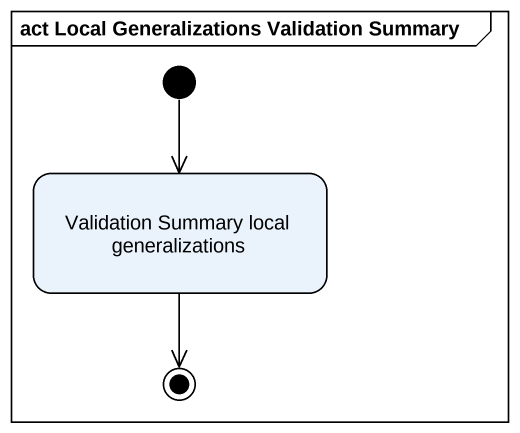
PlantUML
@startuml
mainframe act Local Generalizations Validation Summary
hide empty description
state "Validation Summary local generalizations" as Validation_Summary_local
[*] --> Validation_Summary_local
Validation_Summary_local --> [*]
@enduml
